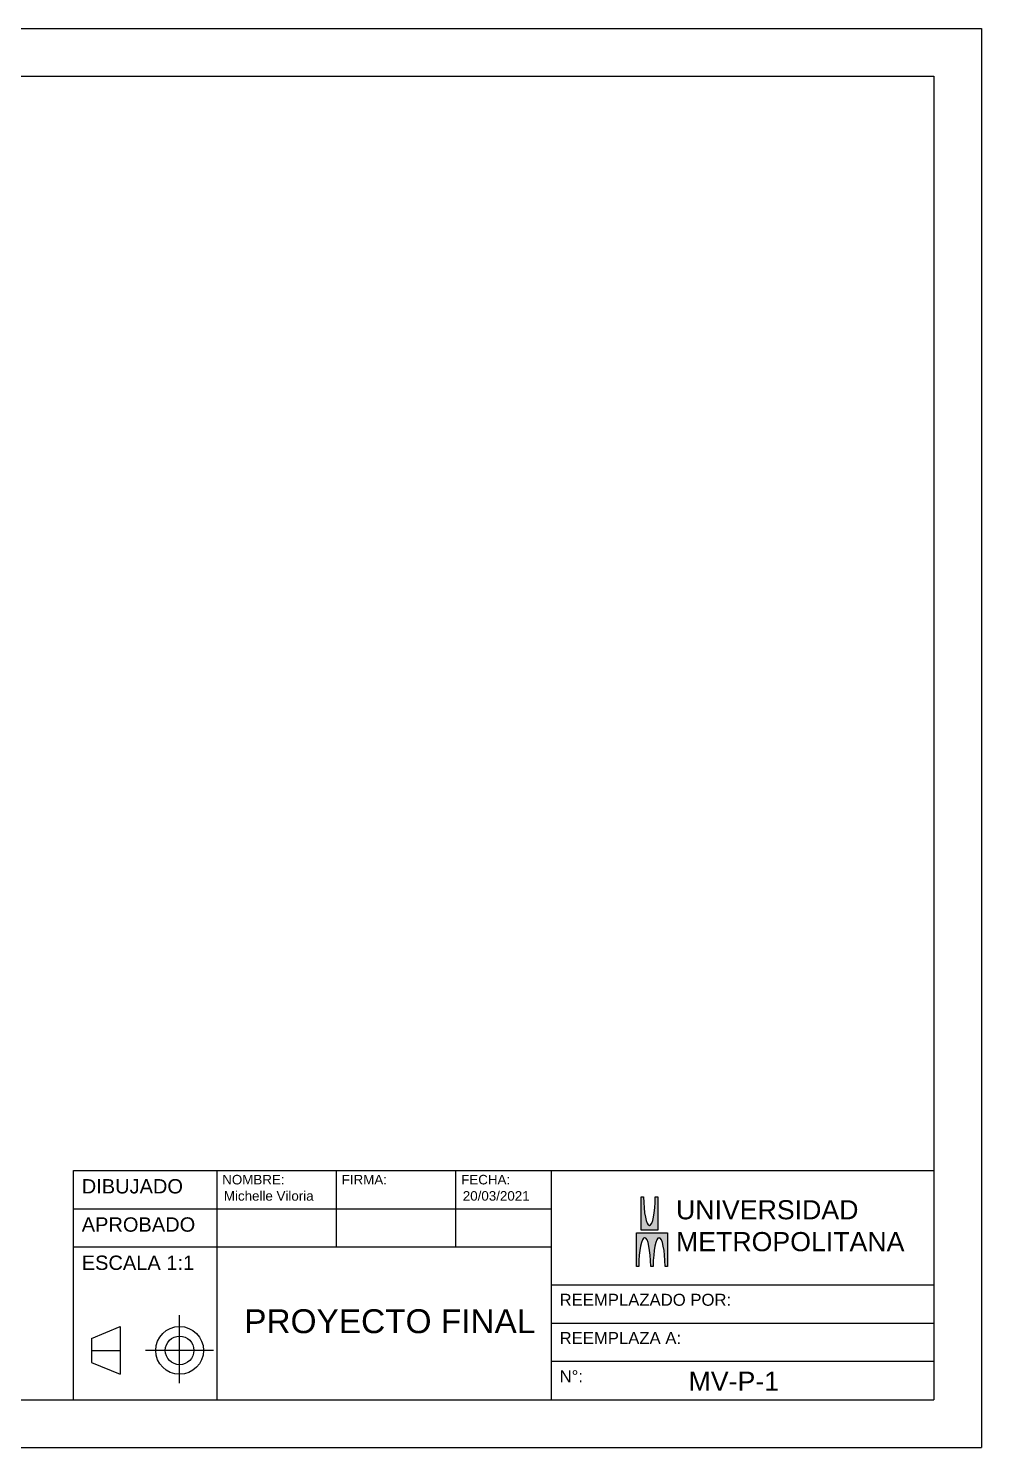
# Model space of a CAD drawing. Header units: millimetres. Extents: x 0 to 2953, y 0 to 987.
# Drawn here: x 2157.3 to 2356.8, y 690.1 to 987.1 of the extents above; entities that cross this region are included whole.
import ezdxf

# ---------------------------------------------------------------- set-up
doc = ezdxf.new("R2010")
doc.units = ezdxf.units.MM
doc.layers.add('TEXTO', color=30, linetype='Continuous')
doc.styles.get("Standard").update_dxf_attribs({"font": 'arial.ttf', "height": 2.5})

msp = doc.modelspace()

# ---------------------------------------------------------------- hatches: boundary and pattern name
at = {"layer": 'TEXTO'}
h = msp.add_hatch(color=30, dxfattribs=at)
h.dxf.hatch_style = 1
edge = h.paths.add_edge_path()
edge.add_ellipse((2287.283006858288, 742.6424586275389), major_axis=(0, -6), ratio=0.2033333333332242, start_angle=270, end_angle=450, ccw=False)
edge.add_line((2286.063006858289, 742.6424586275389), (2285.533006858288, 742.6424586275389))
edge.add_line((2285.533006858288, 742.6424586275389), (2285.533006858288, 735.6424586275389))
edge.add_line((2285.533006858288, 735.6424586275389), (2289.033006858288, 735.6424586275389))
edge.add_line((2289.033006858288, 735.6424586275389), (2289.033006858288, 742.6424586275389))
edge.add_line((2289.033006858288, 742.6424586275389), (2288.503006858287, 742.6424586275389))
h = msp.add_hatch(color=30, dxfattribs=at)
h.dxf.hatch_style = 1
edge = h.paths.add_edge_path()
edge.add_line((2291.063006858289, 735.062458627539), (2284.533006858288, 735.062458627539))
edge.add_line((2284.533006858288, 735.062458627539), (2284.533006858288, 728.062458627539))
edge.add_line((2284.533006858288, 728.062458627539), (2285.063006858289, 728.062458627539))
edge.add_ellipse((2286.298006858287, 728.062458627539), major_axis=(0, -6.001462842507643), ratio=0.2057831619403533, start_angle=90, end_angle=270, ccw=False)
edge.add_line((2287.533006858286, 728.062458627539), (2288.063006858289, 728.062458627539))
edge.add_ellipse((2289.298006858287, 728.062458627539), major_axis=(0, -6.001462842507643), ratio=0.2057831619403533, start_angle=90, end_angle=270, ccw=False)
edge.add_line((2290.533006858286, 728.062458627539), (2291.063006858289, 728.062458627539))
edge.add_line((2291.063006858289, 728.062458627539), (2291.063006858289, 735.062458627539))

# ---------------------------------------------------------------- linework, layer by layer
for p, q in [((1936.732605272329, 987.1431816397981), (2356.732605272329, 987.1431816397981)), ((2356.732605272329, 987.1431816397981), (2356.732605272329, 690.1431816397981)), ((2356.786381453734, 987.1431816397981), (2356.786381453734, 690.1431816397981)), ((1946.732605272329, 977.1431816397981), (2346.786381453734, 977.1431816397976)), ((2346.786381453734, 977.1431816397971), (2346.786381453734, 700.1431816397981)), ((2166.786381453734, 700.1431816397981), (2166.786381453734, 748.1431816397981)), ((2166.786381453734, 748.1431816397981), (2346.786381453734, 748.1431816397981)), ((2166.786381453734, 700.1431816397981), (2166.786381453734, 748.1431816397981)), ((2166.786381453734, 700.1431816397981), (2166.786381453734, 748.1431816397981)), ((2196.786381453734, 700.1431816397981), (2196.786381453734, 748.1431816397981)), ((2221.786381453734, 732.1431816397976), (2221.786381453734, 748.1431816397981)), ((2246.786381453734, 732.1431816397976), (2246.786381453734, 748.1431816397981)), ((2266.786381453734, 700.1431816397981), (2266.786381453734, 748.1431816397981)), ((2166.786381453734, 740.1431816397981), (2266.786381453734, 740.1431816397981)), ((2166.786381453734, 732.1431816397981), (2266.786381453734, 732.1431816397981)), ((2346.786381453734, 724.1431816397981), (2266.786381453734, 724.1431816397981)), ((2346.786381453734, 716.1431816397981), (2266.786381453734, 716.1431816397981)), ((2346.786381453734, 708.1431816397981), (2266.786381453734, 708.1431816397981)), ((1946.732605272329, 700.1431816397981), (2346.786381453734, 700.1431816397981)), ((1936.732605272329, 690.1431816397981), (2356.732605272329, 690.1431816397981))]:
    msp.add_line(p, q)
for p, q in [((2286.325273127244, 734.062458627539), (2286.270740589331, 734.062458627539)), ((2289.270740589331, 734.062458627539), (2289.325273127244, 734.062458627539)), ((2188.954234401675, 703.6082950850159), (2188.954234401675, 717.8919304377196)), ((2170.526936776023, 712.9883856950019), (2176.526936776023, 715.4883856950019)), ((2170.526936776023, 712.9883856950019), (2170.526936776023, 707.9883856950019)), ((2176.526936776023, 715.4883856950019), (2176.526936776023, 705.4883856950019)), ((2170.526936776023, 710.4883856950019), (2176.526936776023, 710.4883856950019)), ((2196.048957020643, 710.4883856950019), (2181.788308680056, 710.4883856950019)), ((2170.526936776023, 707.9883856950019), (2176.526936776023, 705.4883856950019))]:
    msp.add_line(p, q, dxfattribs=at)
for points in [[(2288.503006858287, 742.6424586275389), (2289.033006858288, 742.6424586275389), (2289.033006858288, 735.6424586275389), (2285.533006858288, 735.6424586275389), (2285.533006858288, 742.6424586275389), (2286.063006858289, 742.6424586275389)], [(2285.063006858289, 728.062458627539), (2284.533006858288, 728.062458627539), (2284.533006858288, 735.062458627539), (2291.063006858289, 735.062458627539), (2291.063006858289, 728.062458627539), (2290.533006858286, 728.062458627539)], [(2288.063006858289, 728.062458627539), (2287.533006858286, 728.062458627539)]]:
    msp.add_lwpolyline(points, dxfattribs=at)
for radius in [5, 3]:
    msp.add_circle((2188.954234401675, 710.4883856950019), radius, dxfattribs=at)
for centre, major_axis, ratio, start_param, end_param in [((2287.283006858288, 742.6424586275389), (0, -6), 0.2033333333332242, 4.71238898038469, 7.853981633974483), ((2286.298006858287, 728.062458627539), (0, -6.001462842507643), 0.2057831619403533, 1.570796326794897, 4.71238898038469), ((2289.298006858287, 728.062458627539), (0, -6.001462842507643), 0.2057831619403533, 1.570796326794897, 4.71238898038469)]:
    msp.add_ellipse(centre, major_axis=major_axis, ratio=ratio, start_param=start_param, end_param=end_param, dxfattribs=at)

# ---------------------------------------------------------------- texts
at = {"layer": 'TEXTO', "attachment_point": 1}
for s, width, insert, char_height in [('DIBUJADO', 24.57451258036599, (2168.47493827433, 746.3318322265786), 3), ('NOMBRE:', 9.080617872503353, (2197.879043382562, 747.220999011075), 2), ('FIRMA:', 9.080617872503353, (2222.879043382562, 747.220999011075), 2), ('FECHA:', 9.080617872503353, (2247.879043382562, 747.220999011075), 2), ('UNIVERSIDAD\\PMETROPOLITANA', 68.09067408369447, (2292.831448885203, 741.9193668020052), 4), ('APROBADO', 24.57451258036599, (2168.47493827433, 738.3318322265782), 3), ('ESCALA 1:1', 31.93208382453304, (2168.47493827433, 730.3318322265782), 3), ('REEMPLAZADO POR: ', 35.89386512420606, (2268.47493827433, 722.3318322265786), 2.5), ('PROYECTO FINAL ', 67.5031723030661, (2202.477791100586, 719.0965719883407), 5), ('REEMPLAZA A: ', 25.81959864983219, (2268.47493827433, 714.3318322265786), 2.5), ('N°: ', 5.671223887591623, (2268.47493827433, 706.3318322265786), 2.5), ('MV-P-1', 22.27384788791824, (2295.465649847187, 706.0458092115041), 4)]:
    msp.add_mtext_dynamic_manual_height_columns(s, width=width, gutter_width=12.5, heights=[0], dxfattribs=dict(at, insert=insert, char_height=char_height))
at = {"layer": 'TEXTO', "char_height": 2, "attachment_point": 1}
for s, insert in [('Michelle Viloria', (2198.21961895206, 743.8180068451948)), ('20/03/2021', (2248.21961895206, 743.8180068451948))]:
    msp.add_mtext(s, dxfattribs=dict(at, insert=insert))

doc.saveas('drawing.dxf')
